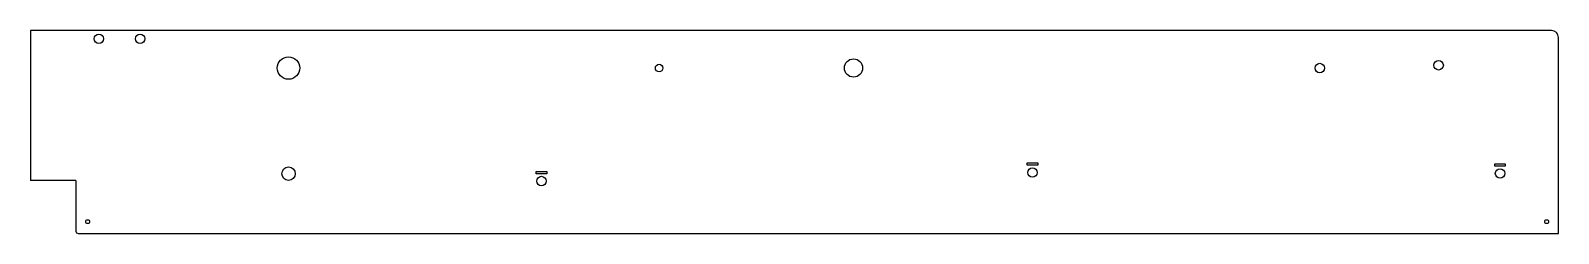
# Model space of a CAD drawing. Header units: millimetres. Extents: x 0 to 1297, y 0 to 172.
import ezdxf

# ---------------------------------------------------------------- set-up
doc = ezdxf.new("R2010")
doc.units = ezdxf.units.MM

msp = doc.modelspace()

# ---------------------------------------------------------------- linework, layer by layer
at = {"color": 7, "linetype": 'Continuous'}
for p, q in [((1291, 172.2), (0, 172.2)), ((0, 172.2), (0, 45)), ((1297, 0), (1297, 166.2)), ((429.2, 50.7), (429.2, 52.7)), ((429.2, 52.7), (438.2, 52.7)), ((438.2, 52.7), (438.2, 50.7)), ((846, 57.9), (846, 59.9)), ((846, 59.9), (855, 59.9)), ((855, 57.9), (846, 57.9)), ((855, 59.9), (855, 57.9)), ((1242.9, 57.1), (1242.9, 59.1)), ((1242.9, 59.1), (1251.9, 59.1)), ((1251.9, 57.1), (1242.9, 57.1)), ((1251.9, 59.1), (1251.9, 57.1)), ((38.5, 45), (0, 45)), ((38.5, 45), (38.5, 2)), ((438.2, 50.7), (429.2, 50.7)), ((40.5, 0), (1297, 0))]:
    msp.add_line(p, q, dxfattribs=at)
for centre, radius in [((58, 165.2), 4), ((93, 165.2), 4), ((219, 140.4), 9.52), ((533.6, 140.4), 3.22), ((698.6, 140.4), 7.72), ((1094.4, 140.4), 4), ((1195.3, 142.7), 4), ((219, 50.7), 5.72), ((850.5, 51.7), 4), ((1247.4, 50.9), 4), ((433.7, 44.5), 4), ((48.5, 10), 1.65), ((1287, 10), 1.65)]:
    msp.add_circle(centre, radius, dxfattribs=at)
for centre, radius, start, end in [((1291, 166.2), 6, 0, 90), ((40.5, 2), 2, 180, 270)]:
    msp.add_arc(centre, radius, start, end, dxfattribs=at)

doc.saveas('drawing.dxf')
